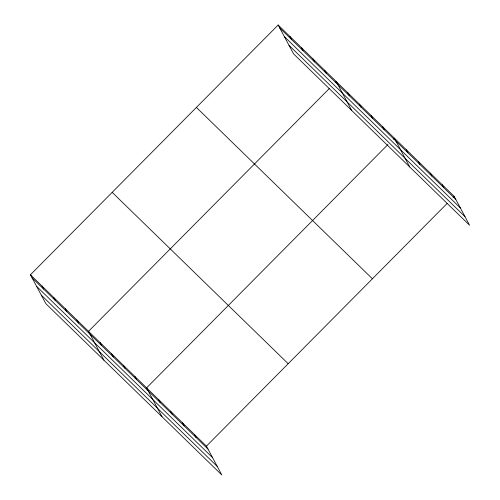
<?xml version="1.0" encoding="UTF-8"?>
<svg xmlns="http://www.w3.org/2000/svg" width="500" height="500" viewBox="0 0 500 500"><rect width="100%" height="100%" fill="white"/><g stroke="black" fill="none" stroke-linecap="round" stroke-linejoin="round"><path stroke-width="0.75" d="M30.425 274.775L206.438 446.138L221.85 475L45.831 303.637L30.425 274.775L278.15 25L454.169 196.363L469.575 225.225L293.562 53.863L278.15 25M329.338 88.506L88.506 331.325L103.919 360.188M335.175 82.619L336.238 81.55L351.644 110.412M387.95 144.519L146.594 387.875L162.006 416.737M393.256 139.169L394.319 138.1L409.731 166.956M206.438 446.138L447.262 203.319M453.106 197.431L454.169 196.363M279.756 28.012L455.775 199.375M284.312 36.544L460.331 207.9M289.006 45.331L465.019 216.694M196.4 107.425L372.419 278.788M112.175 192.35L288.188 363.713M32.031 277.787L208.044 449.15M36.587 286.319L212.6 457.681M41.281 295.106L217.294 466.469M442.2 184.706L443.806 187.719M430.225 173.056L431.838 176.069M418.256 161.406L419.869 164.412M406.287 149.75L407.9 152.762M382.706 126.788L384.312 129.8M371.087 115.481L372.694 118.488M359.469 104.169L361.075 107.181M347.85 92.856L349.462 95.869M324.619 70.237L326.225 73.25M313 58.931L314.613 61.938M301.388 47.619L302.994 50.631M289.769 36.312L291.375 39.319M194.469 434.487L196.075 437.5M182.5 422.831L184.106 425.844M170.531 411.181L172.138 414.194M158.562 399.531L160.169 402.537M134.975 376.569L136.581 379.575M123.362 365.256L124.969 368.269M111.744 353.944L113.35 356.956M100.125 342.638L101.731 345.65M76.894 320.019L78.5 323.025M65.275 308.706L66.881 311.719M53.656 297.4L55.263 300.406M42.044 286.087L43.65 289.1"/></g></svg>
